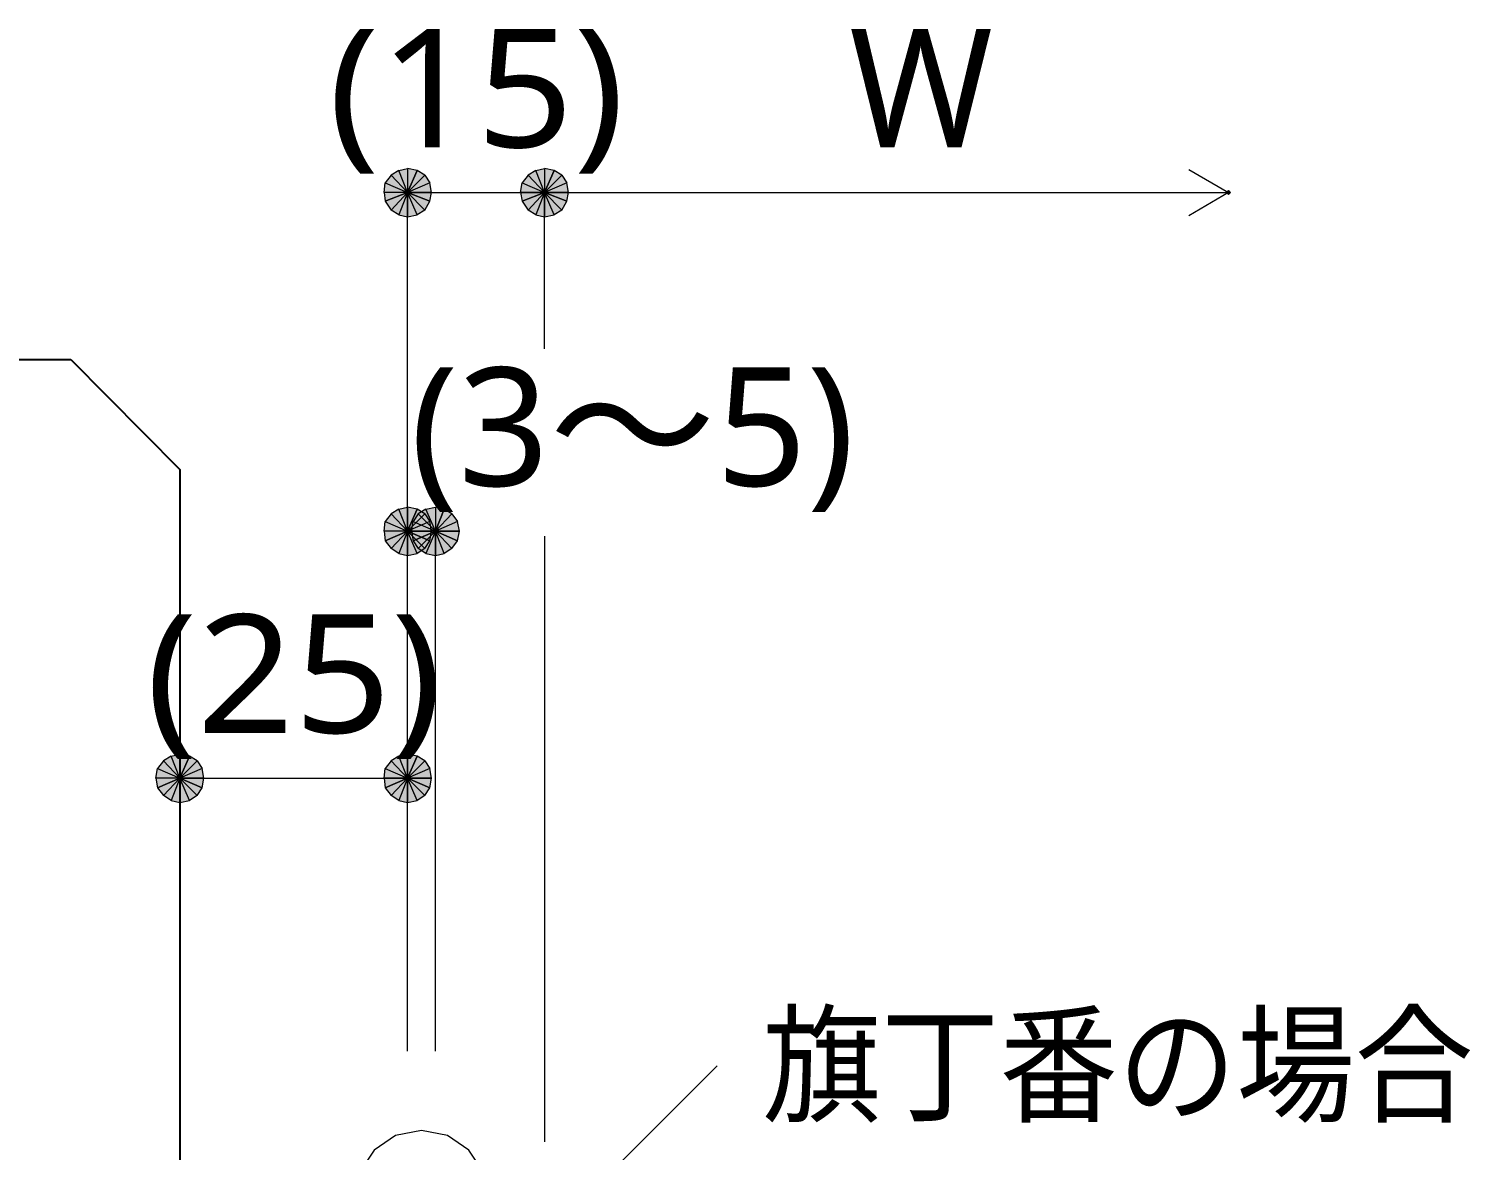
# Model space of a CAD drawing. Header units: millimetres. Extents: x 0 to 420, y 0 to 297.
# Drawn here: x 71.87 to 103.49, y 113.17 to 137.77 of the extents above; entities that cross this region are included whole.
import ezdxf
from ezdxf.enums import TextEntityAlignment as Align

# ---------------------------------------------------------------- set-up
doc = ezdxf.new("R2010")
doc.units = ezdxf.units.MM
doc.styles.add('kst32b', font='NotoSansJP-Variable.ttf')

msp = doc.modelspace()

# ---------------------------------------------------------------- hatches: boundary and pattern name
h = msp.add_hatch(color=7)
h.paths.add_polyline_path([(79.82, 134.556), (79.693, 134.387), (80.179, 134.175), (79.82, 134.556)])
h.paths.add_polyline_path([(79.693, 134.387), (80.179, 134.175), (79.671, 134.175), (79.693, 134.387)])
h.paths.add_polyline_path([(80.179, 134.175), (79.671, 134.175), (79.693, 133.985), (80.179, 134.175)])
h = msp.add_hatch(color=7)
h.paths.add_polyline_path([(80.391, 134.662), (80.179, 134.705), (80.179, 134.175), (80.391, 134.662)])
h.paths.add_polyline_path([(80.179, 134.705), (80.179, 134.175), (79.989, 134.662), (80.179, 134.705)])
h.paths.add_polyline_path([(80.179, 134.175), (79.989, 134.662), (79.82, 134.556), (80.179, 134.175)])
h = msp.add_hatch(color=7)
h.paths.add_polyline_path([(80.709, 134.175), (80.666, 134.387), (80.179, 134.175), (80.709, 134.175)])
h.paths.add_polyline_path([(80.666, 134.387), (80.179, 134.175), (80.56, 134.556), (80.666, 134.387)])
h.paths.add_polyline_path([(80.179, 134.175), (80.56, 134.556), (80.391, 134.662), (80.179, 134.175)])
h = msp.add_hatch(color=7)
h.paths.add_polyline_path([(82.825, 134.556), (82.698, 134.387), (83.185, 134.175), (82.825, 134.556)])
h.paths.add_polyline_path([(82.698, 134.387), (83.185, 134.175), (82.656, 134.175), (82.698, 134.387)])
h.paths.add_polyline_path([(83.185, 134.175), (82.656, 134.175), (82.698, 133.985), (83.185, 134.175)])
h = msp.add_hatch(color=7)
h.paths.add_polyline_path([(83.397, 134.662), (83.185, 134.705), (83.185, 134.175), (83.397, 134.662)])
h.paths.add_polyline_path([(83.185, 134.705), (83.185, 134.175), (82.995, 134.662), (83.185, 134.705)])
h.paths.add_polyline_path([(83.185, 134.175), (82.995, 134.662), (82.825, 134.556), (83.185, 134.175)])
h = msp.add_hatch(color=7)
h.paths.add_polyline_path([(83.714, 134.175), (83.672, 134.387), (83.185, 134.175), (83.714, 134.175)])
h.paths.add_polyline_path([(83.672, 134.387), (83.185, 134.175), (83.566, 134.556), (83.672, 134.387)])
h.paths.add_polyline_path([(83.185, 134.175), (83.566, 134.556), (83.397, 134.662), (83.185, 134.175)])
h = msp.add_hatch(color=7)
h.paths.add_polyline_path([(79.693, 133.985), (79.82, 133.794), (80.179, 134.175), (79.693, 133.985)])
h.paths.add_polyline_path([(79.82, 133.794), (80.179, 134.175), (79.989, 133.689), (79.82, 133.794)])
h.paths.add_polyline_path([(80.179, 134.175), (79.989, 133.689), (80.179, 133.646), (80.179, 134.175)])
h = msp.add_hatch(color=7)
h.paths.add_polyline_path([(80.179, 133.646), (80.391, 133.689), (80.179, 134.175), (80.179, 133.646)])
h.paths.add_polyline_path([(80.391, 133.689), (80.179, 134.175), (80.56, 133.794), (80.391, 133.689)])
h.paths.add_polyline_path([(80.179, 134.175), (80.56, 133.794), (80.666, 133.985), (80.179, 134.175)])
for points in [[(80.666, 133.985), (80.709, 134.175), (80.179, 134.175), (80.666, 133.985)], [(83.672, 133.985), (83.714, 134.175), (83.185, 134.175), (83.672, 133.985)], [(98.192, 134.218), (98.171, 134.197), (98.15, 134.175), (98.171, 134.154), (98.192, 134.133), (98.213, 134.154), (98.235, 134.175), (98.213, 134.197), (98.192, 134.218)], [(98.192, 134.218), (98.171, 134.197), (98.15, 134.175), (98.171, 134.154), (98.192, 134.133), (98.213, 134.154), (98.235, 134.175), (98.213, 134.197), (98.192, 134.218)], [(98.192, 134.218), (98.171, 134.197), (98.15, 134.175), (98.171, 134.154), (98.192, 134.133), (98.213, 134.154), (98.235, 134.175), (98.213, 134.197), (98.192, 134.218)], [(80.666, 126.534), (80.709, 126.746), (80.179, 126.746), (80.666, 126.534)], [(81.28, 126.534), (81.322, 126.746), (80.793, 126.746), (81.28, 126.534)], [(75.671, 121.116), (75.713, 121.327), (75.184, 121.327), (75.671, 121.116)], [(80.666, 121.116), (80.709, 121.327), (80.179, 121.327), (80.666, 121.116)]]:
    msp.add_hatch(color=7).paths.add_polyline_path(points)
h = msp.add_hatch(color=7)
h.paths.add_polyline_path([(82.698, 133.985), (82.825, 133.794), (83.185, 134.175), (82.698, 133.985)])
h.paths.add_polyline_path([(82.825, 133.794), (83.185, 134.175), (82.995, 133.689), (82.825, 133.794)])
h.paths.add_polyline_path([(83.185, 134.175), (82.995, 133.689), (83.185, 133.646), (83.185, 134.175)])
h = msp.add_hatch(color=7)
h.paths.add_polyline_path([(83.185, 133.646), (83.397, 133.689), (83.185, 134.175), (83.185, 133.646)])
h.paths.add_polyline_path([(83.397, 133.689), (83.185, 134.175), (83.566, 133.794), (83.397, 133.689)])
h.paths.add_polyline_path([(83.185, 134.175), (83.566, 133.794), (83.672, 133.985), (83.185, 134.175)])
h = msp.add_hatch(color=7)
h.paths.add_polyline_path([(79.82, 127.127), (79.693, 126.958), (80.179, 126.746), (79.82, 127.127)])
h.paths.add_polyline_path([(79.693, 126.958), (80.179, 126.746), (79.671, 126.746), (79.693, 126.958)])
h.paths.add_polyline_path([(80.179, 126.746), (79.671, 126.746), (79.693, 126.534), (80.179, 126.746)])
h = msp.add_hatch(color=7)
h.paths.add_polyline_path([(80.391, 127.233), (80.179, 127.275), (80.179, 126.746), (80.391, 127.233)])
h.paths.add_polyline_path([(80.179, 127.275), (80.179, 126.746), (79.989, 127.233), (80.179, 127.275)])
h.paths.add_polyline_path([(80.179, 126.746), (79.989, 127.233), (79.82, 127.127), (80.179, 126.746)])
h = msp.add_hatch(color=7)
h.paths.add_polyline_path([(80.709, 126.746), (80.666, 126.958), (80.179, 126.746), (80.709, 126.746)])
h.paths.add_polyline_path([(80.666, 126.958), (80.179, 126.746), (80.56, 127.127), (80.666, 126.958)])
h.paths.add_polyline_path([(80.179, 126.746), (80.56, 127.127), (80.391, 127.233), (80.179, 126.746)])
h = msp.add_hatch(color=7)
h.paths.add_polyline_path([(80.412, 127.127), (80.306, 126.958), (80.793, 126.746), (80.412, 127.127)])
h.paths.add_polyline_path([(80.306, 126.958), (80.793, 126.746), (80.264, 126.746), (80.306, 126.958)])
h.paths.add_polyline_path([(80.793, 126.746), (80.264, 126.746), (80.306, 126.534), (80.793, 126.746)])
h = msp.add_hatch(color=7)
h.paths.add_polyline_path([(80.984, 127.233), (80.793, 127.275), (80.793, 126.746), (80.984, 127.233)])
h.paths.add_polyline_path([(80.793, 127.275), (80.793, 126.746), (80.582, 127.233), (80.793, 127.275)])
h.paths.add_polyline_path([(80.793, 126.746), (80.582, 127.233), (80.412, 127.127), (80.793, 126.746)])
h = msp.add_hatch(color=7)
h.paths.add_polyline_path([(81.322, 126.746), (81.28, 126.958), (80.793, 126.746), (81.322, 126.746)])
h.paths.add_polyline_path([(81.28, 126.958), (80.793, 126.746), (81.153, 127.127), (81.28, 126.958)])
h.paths.add_polyline_path([(80.793, 126.746), (81.153, 127.127), (80.984, 127.233), (80.793, 126.746)])
h = msp.add_hatch(color=7)
h.paths.add_polyline_path([(79.693, 126.534), (79.82, 126.365), (80.179, 126.746), (79.693, 126.534)])
h.paths.add_polyline_path([(79.82, 126.365), (80.179, 126.746), (79.989, 126.259), (79.82, 126.365)])
h.paths.add_polyline_path([(80.179, 126.746), (79.989, 126.259), (80.179, 126.217), (80.179, 126.746)])
h = msp.add_hatch(color=7)
h.paths.add_polyline_path([(80.179, 126.217), (80.391, 126.259), (80.179, 126.746), (80.179, 126.217)])
h.paths.add_polyline_path([(80.391, 126.259), (80.179, 126.746), (80.56, 126.365), (80.391, 126.259)])
h.paths.add_polyline_path([(80.179, 126.746), (80.56, 126.365), (80.666, 126.534), (80.179, 126.746)])
h = msp.add_hatch(color=7)
h.paths.add_polyline_path([(80.306, 126.534), (80.412, 126.365), (80.793, 126.746), (80.306, 126.534)])
h.paths.add_polyline_path([(80.412, 126.365), (80.793, 126.746), (80.582, 126.259), (80.412, 126.365)])
h.paths.add_polyline_path([(80.793, 126.746), (80.582, 126.259), (80.793, 126.217), (80.793, 126.746)])
h = msp.add_hatch(color=7)
h.paths.add_polyline_path([(80.793, 126.217), (80.984, 126.259), (80.793, 126.746), (80.793, 126.217)])
h.paths.add_polyline_path([(80.984, 126.259), (80.793, 126.746), (81.153, 126.365), (80.984, 126.259)])
h.paths.add_polyline_path([(80.793, 126.746), (81.153, 126.365), (81.28, 126.534), (80.793, 126.746)])
h = msp.add_hatch(color=7)
h.paths.add_polyline_path([(75.396, 121.814), (75.184, 121.856), (75.184, 121.327), (75.396, 121.814)])
h.paths.add_polyline_path([(75.184, 121.856), (75.184, 121.327), (74.994, 121.814), (75.184, 121.856)])
h.paths.add_polyline_path([(75.184, 121.327), (74.994, 121.814), (74.824, 121.708), (75.184, 121.327)])
h = msp.add_hatch(color=7)
h.paths.add_polyline_path([(75.713, 121.327), (75.671, 121.539), (75.184, 121.327), (75.713, 121.327)])
h.paths.add_polyline_path([(75.671, 121.539), (75.184, 121.327), (75.565, 121.708), (75.671, 121.539)])
h.paths.add_polyline_path([(75.184, 121.327), (75.565, 121.708), (75.396, 121.814), (75.184, 121.327)])
h = msp.add_hatch(color=7)
h.paths.add_polyline_path([(80.391, 121.814), (80.179, 121.856), (80.179, 121.327), (80.391, 121.814)])
h.paths.add_polyline_path([(80.179, 121.856), (80.179, 121.327), (79.989, 121.814), (80.179, 121.856)])
h.paths.add_polyline_path([(80.179, 121.327), (79.989, 121.814), (79.82, 121.708), (80.179, 121.327)])
h = msp.add_hatch(color=7)
h.paths.add_polyline_path([(80.709, 121.327), (80.666, 121.539), (80.179, 121.327), (80.709, 121.327)])
h.paths.add_polyline_path([(80.666, 121.539), (80.179, 121.327), (80.56, 121.708), (80.666, 121.539)])
h.paths.add_polyline_path([(80.179, 121.327), (80.56, 121.708), (80.391, 121.814), (80.179, 121.327)])
h = msp.add_hatch(color=7)
h.paths.add_polyline_path([(74.824, 121.708), (74.697, 121.539), (75.184, 121.327), (74.824, 121.708)])
h.paths.add_polyline_path([(74.697, 121.539), (75.184, 121.327), (74.655, 121.327), (74.697, 121.539)])
h.paths.add_polyline_path([(75.184, 121.327), (74.655, 121.327), (74.697, 121.116), (75.184, 121.327)])
h = msp.add_hatch(color=7)
h.paths.add_polyline_path([(79.82, 121.708), (79.693, 121.539), (80.179, 121.327), (79.82, 121.708)])
h.paths.add_polyline_path([(79.693, 121.539), (80.179, 121.327), (79.671, 121.327), (79.693, 121.539)])
h.paths.add_polyline_path([(80.179, 121.327), (79.671, 121.327), (79.693, 121.116), (80.179, 121.327)])
h = msp.add_hatch(color=7)
h.paths.add_polyline_path([(74.697, 121.116), (74.824, 120.946), (75.184, 121.327), (74.697, 121.116)])
h.paths.add_polyline_path([(74.824, 120.946), (75.184, 121.327), (74.994, 120.84), (74.824, 120.946)])
h.paths.add_polyline_path([(75.184, 121.327), (74.994, 120.84), (75.184, 120.798), (75.184, 121.327)])
h = msp.add_hatch(color=7)
h.paths.add_polyline_path([(75.184, 120.798), (75.396, 120.84), (75.184, 121.327), (75.184, 120.798)])
h.paths.add_polyline_path([(75.396, 120.84), (75.184, 121.327), (75.565, 120.946), (75.396, 120.84)])
h.paths.add_polyline_path([(75.184, 121.327), (75.565, 120.946), (75.671, 121.116), (75.184, 121.327)])
h = msp.add_hatch(color=7)
h.paths.add_polyline_path([(79.693, 121.116), (79.82, 120.946), (80.179, 121.327), (79.693, 121.116)])
h.paths.add_polyline_path([(79.82, 120.946), (80.179, 121.327), (79.989, 120.84), (79.82, 120.946)])
h.paths.add_polyline_path([(80.179, 121.327), (79.989, 120.84), (80.179, 120.798), (80.179, 121.327)])
h = msp.add_hatch(color=7)
h.paths.add_polyline_path([(80.179, 120.798), (80.391, 120.84), (80.179, 121.327), (80.179, 120.798)])
h.paths.add_polyline_path([(80.391, 120.84), (80.179, 121.327), (80.56, 120.946), (80.391, 120.84)])
h.paths.add_polyline_path([(80.179, 121.327), (80.56, 120.946), (80.666, 121.116), (80.179, 121.327)])

# ---------------------------------------------------------------- linework, layer by layer
at = {"lineweight": 0}
for points in [[(79.82, 134.556), (79.693, 134.387), (80.179, 134.175)], [(80.179, 134.175), (79.989, 134.662), (79.82, 134.556)], [(80.179, 134.705), (80.179, 134.175), (79.989, 134.662)], [(80.391, 134.662), (80.179, 134.705), (80.179, 134.175)], [(80.179, 134.175), (80.56, 134.556), (80.391, 134.662)], [(80.666, 134.387), (80.179, 134.175), (80.56, 134.556)], [(82.825, 134.556), (82.698, 134.387), (83.185, 134.175)], [(83.185, 134.175), (82.995, 134.662), (82.825, 134.556)], [(83.185, 134.705), (83.185, 134.175), (82.995, 134.662)], [(83.397, 134.662), (83.185, 134.705), (83.185, 134.175)], [(83.185, 134.175), (83.566, 134.556), (83.397, 134.662)], [(83.672, 134.387), (83.185, 134.175), (83.566, 134.556)], [(79.693, 134.387), (80.179, 134.175), (79.671, 134.175)], [(80.179, 134.175), (79.671, 134.175), (79.693, 133.985)], [(79.693, 133.985), (79.82, 133.794), (80.179, 134.175)], [(79.82, 133.794), (80.179, 134.175), (79.989, 133.689)], [(80.179, 134.175), (79.989, 133.689), (80.179, 133.646)], [(80.709, 134.175), (80.666, 134.387), (80.179, 134.175)], [(80.179, 133.646), (80.391, 133.689), (80.179, 134.175)], [(80.391, 133.689), (80.179, 134.175), (80.56, 133.794)], [(80.179, 134.175), (80.56, 133.794), (80.666, 133.985)], [(80.666, 133.985), (80.709, 134.175), (80.179, 134.175)], [(82.698, 134.387), (83.185, 134.175), (82.656, 134.175)], [(83.185, 134.175), (82.656, 134.175), (82.698, 133.985)], [(82.698, 133.985), (82.825, 133.794), (83.185, 134.175)], [(82.825, 133.794), (83.185, 134.175), (82.995, 133.689)], [(83.185, 134.175), (82.995, 133.689), (83.185, 133.646)], [(83.714, 134.175), (83.672, 134.387), (83.185, 134.175)], [(83.185, 133.646), (83.397, 133.689), (83.185, 134.175)], [(83.397, 133.689), (83.185, 134.175), (83.566, 133.794)], [(83.185, 134.175), (83.566, 133.794), (83.672, 133.985)], [(83.672, 133.985), (83.714, 134.175), (83.185, 134.175)], [(98.192, 134.218), (98.171, 134.197), (98.15, 134.175), (98.171, 134.154), (98.192, 134.133), (98.213, 134.154), (98.235, 134.175), (98.213, 134.197)], [(98.192, 134.218), (98.171, 134.197), (98.15, 134.175), (98.171, 134.154), (98.192, 134.133), (98.213, 134.154), (98.235, 134.175), (98.213, 134.197)], [(98.192, 134.218), (98.171, 134.197), (98.15, 134.175), (98.171, 134.154), (98.192, 134.133), (98.213, 134.154), (98.235, 134.175), (98.213, 134.197)], [(79.82, 127.127), (79.693, 126.958), (80.179, 126.746)], [(80.179, 126.746), (79.989, 127.233), (79.82, 127.127)], [(80.179, 127.275), (80.179, 126.746), (79.989, 127.233)], [(80.391, 127.233), (80.179, 127.275), (80.179, 126.746)], [(80.179, 126.746), (80.56, 127.127), (80.391, 127.233)], [(80.666, 126.958), (80.179, 126.746), (80.56, 127.127)], [(80.412, 127.127), (80.306, 126.958), (80.793, 126.746)], [(80.793, 126.746), (80.582, 127.233), (80.412, 127.127)], [(80.793, 127.275), (80.793, 126.746), (80.582, 127.233)], [(80.984, 127.233), (80.793, 127.275), (80.793, 126.746)], [(80.793, 126.746), (81.153, 127.127), (80.984, 127.233)], [(81.28, 126.958), (80.793, 126.746), (81.153, 127.127)], [(79.693, 126.958), (80.179, 126.746), (79.671, 126.746)], [(80.709, 126.746), (80.666, 126.958), (80.179, 126.746)], [(80.306, 126.958), (80.793, 126.746), (80.264, 126.746)], [(81.322, 126.746), (81.28, 126.958), (80.793, 126.746)], [(80.179, 126.746), (79.671, 126.746), (79.693, 126.534)], [(79.693, 126.534), (79.82, 126.365), (80.179, 126.746)], [(79.82, 126.365), (80.179, 126.746), (79.989, 126.259)], [(80.179, 126.746), (79.989, 126.259), (80.179, 126.217)], [(80.179, 126.217), (80.391, 126.259), (80.179, 126.746)], [(80.391, 126.259), (80.179, 126.746), (80.56, 126.365)], [(80.179, 126.746), (80.56, 126.365), (80.666, 126.534)], [(80.666, 126.534), (80.709, 126.746), (80.179, 126.746)], [(80.793, 126.746), (80.264, 126.746), (80.306, 126.534)], [(80.306, 126.534), (80.412, 126.365), (80.793, 126.746)], [(80.412, 126.365), (80.793, 126.746), (80.582, 126.259)], [(80.793, 126.746), (80.582, 126.259), (80.793, 126.217)], [(80.793, 126.217), (80.984, 126.259), (80.793, 126.746)], [(80.984, 126.259), (80.793, 126.746), (81.153, 126.365)], [(80.793, 126.746), (81.153, 126.365), (81.28, 126.534)], [(81.28, 126.534), (81.322, 126.746), (80.793, 126.746)], [(75.184, 121.327), (74.994, 121.814), (74.824, 121.708)], [(75.184, 121.856), (75.184, 121.327), (74.994, 121.814)], [(75.396, 121.814), (75.184, 121.856), (75.184, 121.327)], [(75.184, 121.327), (75.565, 121.708), (75.396, 121.814)], [(80.179, 121.327), (79.989, 121.814), (79.82, 121.708)], [(80.179, 121.856), (80.179, 121.327), (79.989, 121.814)], [(80.391, 121.814), (80.179, 121.856), (80.179, 121.327)], [(80.179, 121.327), (80.56, 121.708), (80.391, 121.814)], [(74.697, 121.539), (75.184, 121.327), (74.655, 121.327)], [(74.824, 121.708), (74.697, 121.539), (75.184, 121.327)], [(75.671, 121.539), (75.184, 121.327), (75.565, 121.708)], [(75.713, 121.327), (75.671, 121.539), (75.184, 121.327)], [(79.693, 121.539), (80.179, 121.327), (79.671, 121.327)], [(79.82, 121.708), (79.693, 121.539), (80.179, 121.327)], [(80.666, 121.539), (80.179, 121.327), (80.56, 121.708)], [(80.709, 121.327), (80.666, 121.539), (80.179, 121.327)], [(75.184, 121.327), (74.655, 121.327), (74.697, 121.116)], [(74.697, 121.116), (74.824, 120.946), (75.184, 121.327)], [(74.824, 120.946), (75.184, 121.327), (74.994, 120.84)], [(75.184, 121.327), (74.994, 120.84), (75.184, 120.798)], [(75.184, 120.798), (75.396, 120.84), (75.184, 121.327)], [(75.396, 120.84), (75.184, 121.327), (75.565, 120.946)], [(75.184, 121.327), (75.565, 120.946), (75.671, 121.116)], [(75.671, 121.116), (75.713, 121.327), (75.184, 121.327)], [(80.179, 121.327), (79.671, 121.327), (79.693, 121.116)], [(79.693, 121.116), (79.82, 120.946), (80.179, 121.327)], [(79.82, 120.946), (80.179, 121.327), (79.989, 120.84)], [(80.179, 121.327), (79.989, 120.84), (80.179, 120.798)], [(80.179, 120.798), (80.391, 120.84), (80.179, 121.327)], [(80.391, 120.84), (80.179, 121.327), (80.56, 120.946)], [(80.179, 121.327), (80.56, 120.946), (80.666, 121.116)], [(80.666, 121.116), (80.709, 121.327), (80.179, 121.327)]]:
    msp.add_lwpolyline(points, close=True, dxfattribs=at)
at = {"lineweight": 13}
for points in [[(97.324, 134.683), (98.192, 134.175), (97.324, 133.667)], [(80.179, 115.337), (80.179, 134.175)], [(80.179, 134.175), (83.185, 134.175)], [(83.185, 134.175), (98.192, 134.175)], [(83.185, 130.746), (83.185, 134.175)], [(80.793, 126.746), (80.179, 126.746)], [(80.793, 115.337), (80.793, 126.746)], [(83.185, 126.64), (83.185, 113.347)], [(75.184, 121.327), (80.179, 121.327)], [(81.957, 110.003), (86.974, 115.02)]]:
    msp.add_lwpolyline(points, dxfattribs=at)
at = {"lineweight": 25}
for points in [[(46.609, 130.514), (72.792, 130.514)], [(72.792, 130.514), (75.184, 128.101)], [(75.184, 128.101), (75.184, 110.511)]]:
    msp.add_lwpolyline(points, dxfattribs=at)
at = {"lineweight": 13}
msp.add_lwpolyline([(81.957, 112.13), (81.842, 112.703), (81.526, 113.171), (81.059, 113.486), (80.486, 113.602), (79.914, 113.486), (79.446, 113.171), (79.131, 112.703), (79.015, 112.13), (79.131, 111.558), (79.446, 111.09), (79.914, 110.775), (80.486, 110.659), (81.059, 110.775), (81.526, 111.09), (81.842, 111.558)], close=True, dxfattribs=at)

# ---------------------------------------------------------------- texts
at = {"style": 'kst32b'}
for s, height, p, p2 in [('(15)', 2.5989, (78.444, 135.17), (84.941, 135.17)), ('(3～5)', 2.5989, (80.243, 127.741), (89.989, 127.741)), ('(25)', 2.5989, (74.443, 122.322), (80.94, 122.322)), ('旗丁番の場合', 2.0791, (87.969, 114.004), (103.562, 114.004))]:
    msp.add_text(s, height=height, dxfattribs=at).set_placement(p, p2, align=Align.FIT)
msp.add_text('W', height=2.599, dxfattribs=at).set_placement((89.874, 135.17))

doc.saveas('drawing.dxf')
